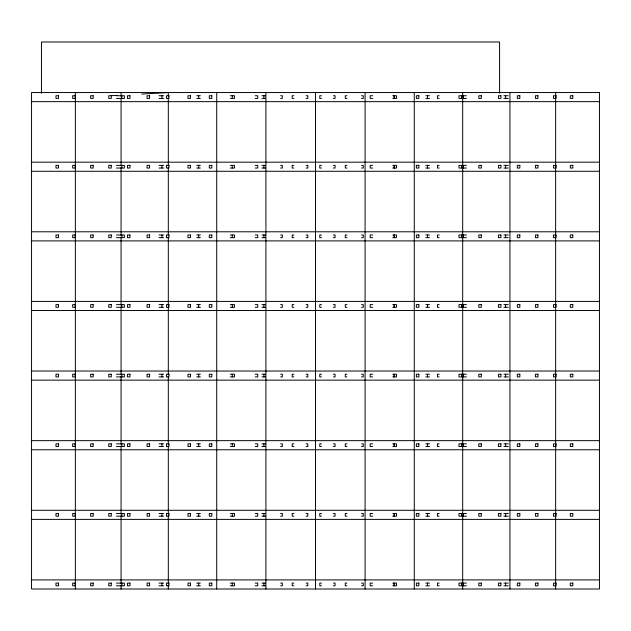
<?xml version="1.0" encoding="UTF-8"?>
<svg xmlns="http://www.w3.org/2000/svg" width="631" height="631" viewBox="0 0 631 631"><rect width="100%" height="100%" fill="white"/><g stroke="black" fill="none" stroke-linecap="round" stroke-linejoin="round"><path stroke-width="0.95" d="M111.277 95.746L111.277 98.428L108.753 98.428L108.753 95.746L117.177 95.415M141.762 94.035L168.311 92.552L168.311 96.488M116.467 95.746L124.362 95.746L124.362 98.428L116.467 98.428M159.028 95.746L163.618 95.746M196.73 95.746L200.366 95.746M230.331 95.746L234.503 95.746L234.503 98.428L230.331 98.428M255.216 95.746L257.74 95.746L257.74 98.428L255.216 98.428M261.952 95.746L265.58 95.746M280.637 95.746L282.325 95.746L282.325 98.428L280.637 98.428M293.865 95.746L292.185 95.746L292.185 98.428L293.865 98.428M306.13 95.746L307.818 95.746L307.818 98.428L306.13 98.428M321.471 95.746L319.791 95.746L319.791 98.428L321.471 98.428M333.381 95.746L335.061 95.746L335.061 98.428L333.381 98.428M346.963 95.746L345.283 95.746L345.283 98.428L346.963 98.428M361.579 95.746L363.267 95.746L363.267 98.428L361.579 98.428M372.684 95.746L370.16 95.746L370.16 98.428L372.684 98.428M392.79 95.746L396.473 95.746L396.473 98.428L392.79 98.428M425.846 95.746L429.498 95.746M439.152 95.746L437.464 95.746L437.464 98.428L439.152 98.428M461.845 95.746L466.435 95.746M503.917 95.746L508.286 95.746M159.028 98.428L163.618 98.428M196.73 98.428L200.366 98.428M261.952 98.428L265.58 98.428M425.846 98.428L429.498 98.428M461.845 98.428L466.435 98.428M503.917 98.428L508.286 98.428M31.55 101.654L599.45 101.654M31.55 162.175L599.45 162.175M116.467 165.369L124.362 165.369L124.362 168.043L116.467 168.043M159.028 165.369L163.618 165.369M196.73 165.369L200.366 165.369M230.331 165.369L234.503 165.369L234.503 168.043L230.331 168.043M255.216 165.369L257.74 165.369L257.74 168.043L255.216 168.043M261.952 165.369L265.58 165.369M280.637 165.369L282.325 165.369L282.325 168.043L280.637 168.043M293.865 165.369L292.185 165.369L292.185 168.043L293.865 168.043M306.13 165.369L307.818 165.369L307.818 168.043L306.13 168.043M321.471 165.369L319.791 165.369L319.791 168.043L321.471 168.043M333.381 165.369L335.061 165.369L335.061 168.043L333.381 168.043M346.963 165.369L345.283 165.369L345.283 168.043L346.963 168.043M361.579 165.369L363.267 165.369L363.267 168.043L361.579 168.043M372.684 165.369L370.16 165.369L370.16 168.043L372.684 168.043M392.79 165.369L396.473 165.369L396.473 168.043L392.79 168.043M425.846 165.369L429.498 165.369M439.152 165.369L437.464 165.369L437.464 168.043L439.152 168.043M461.845 165.369L466.435 165.369M503.917 165.369L508.286 165.369M159.028 168.043L163.618 168.043M196.73 168.043L200.366 168.043M261.952 168.043L265.58 168.043M425.846 168.043L429.498 168.043M461.845 168.043L466.435 168.043M503.917 168.043L508.286 168.043M31.55 171.277L599.45 171.277M31.55 231.79L599.45 231.79M116.467 234.992L124.362 234.992L124.362 237.666L116.467 237.666M159.028 234.992L163.618 234.992M196.73 234.992L200.366 234.992M230.331 234.992L234.503 234.992L234.503 237.666L230.331 237.666M255.216 234.992L257.74 234.992L257.74 237.666L255.216 237.666M261.952 234.992L265.58 234.992M280.637 234.992L282.325 234.992L282.325 237.666L280.637 237.666M293.865 234.992L292.185 234.992L292.185 237.666L293.865 237.666M306.13 234.992L307.818 234.992L307.818 237.666L306.13 237.666M321.471 234.992L319.791 234.992L319.791 237.666L321.471 237.666M333.381 234.992L335.061 234.992L335.061 237.666L333.381 237.666M346.963 234.992L345.283 234.992L345.283 237.666L346.963 237.666M361.579 234.992L363.267 234.992L363.267 237.666L361.579 237.666M372.684 234.992L370.16 234.992L370.16 237.666L372.684 237.666M392.79 234.992L396.473 234.992L396.473 237.666L392.79 237.666M425.846 234.992L429.498 234.992M439.152 234.992L437.464 234.992L437.464 237.666L439.152 237.666M461.845 234.992L466.435 234.992M503.917 234.992L508.286 234.992M159.028 237.666L163.618 237.666M196.73 237.666L200.366 237.666M261.952 237.666L265.58 237.666M425.846 237.666L429.498 237.666M461.845 237.666L466.435 237.666M503.917 237.666L508.286 237.666M31.55 240.9L599.45 240.9M31.55 301.413L599.45 301.413M116.467 304.615L124.362 304.615L124.362 307.289L116.467 307.289M159.028 304.615L163.618 304.615M196.73 304.615L200.366 304.615M230.331 304.615L234.503 304.615L234.503 307.289L230.331 307.289M255.216 304.615L257.74 304.615L257.74 307.289L255.216 307.289M261.952 304.615L265.58 304.615M280.637 304.615L282.325 304.615L282.325 307.289L280.637 307.289M293.865 304.615L292.185 304.615L292.185 307.289L293.865 307.289M306.13 304.615L307.818 304.615L307.818 307.289L306.13 307.289M321.471 304.615L319.791 304.615L319.791 307.289L321.471 307.289M333.381 304.615L335.061 304.615L335.061 307.289L333.381 307.289M346.963 304.615L345.283 304.615L345.283 307.289L346.963 307.289M361.579 304.615L363.267 304.615L363.267 307.289L361.579 307.289M372.684 304.615L370.16 304.615L370.16 307.289L372.684 307.289M392.79 304.615L396.473 304.615L396.473 307.289L392.79 307.289M425.846 304.615L429.498 304.615M439.152 304.615L437.464 304.615L437.464 307.289L439.152 307.289M461.845 304.615L466.435 304.615M503.917 304.615L508.286 304.615M159.028 307.289L163.618 307.289M196.73 307.289L200.366 307.289M261.952 307.289L265.58 307.289M425.846 307.289L429.498 307.289M461.845 307.289L466.435 307.289M503.917 307.289L508.286 307.289M31.55 310.523L599.45 310.523M31.55 371.036L599.45 371.036M116.467 374.238L124.362 374.238L124.362 376.912L116.467 376.912M159.028 374.238L163.618 374.238M196.73 374.238L200.366 374.238M230.331 374.238L234.503 374.238L234.503 376.912L230.331 376.912M255.216 374.238L257.74 374.238L257.74 376.912L255.216 376.912M261.952 374.238L265.58 374.238M280.637 374.238L282.325 374.238L282.325 376.912L280.637 376.912M293.865 374.238L292.185 374.238L292.185 376.912L293.865 376.912M306.13 374.238L307.818 374.238L307.818 376.912L306.13 376.912M321.471 374.238L319.791 374.238L319.791 376.912L321.471 376.912M333.381 374.238L335.061 374.238L335.061 376.912L333.381 376.912M346.963 374.238L345.283 374.238L345.283 376.912L346.963 376.912M361.579 374.238L363.267 374.238L363.267 376.912L361.579 376.912M372.684 374.238L370.16 374.238L370.16 376.912L372.684 376.912M392.79 374.238L396.473 374.238L396.473 376.912L392.79 376.912M425.846 374.238L429.498 374.238M439.152 374.238L437.464 374.238L437.464 376.912L439.152 376.912M461.845 374.238L466.435 374.238M503.917 374.238L508.286 374.238M159.028 376.912L163.618 376.912M196.73 376.912L200.366 376.912M261.952 376.912L265.58 376.912M425.846 376.912L429.498 376.912M461.845 376.912L466.435 376.912M503.917 376.912L508.286 376.912M31.55 380.138L599.45 380.138M31.55 440.659L599.45 440.659M116.467 443.853L124.362 443.853L124.362 446.535L116.467 446.535M159.028 443.853L163.618 443.853M196.73 443.853L200.366 443.853M230.331 443.853L234.503 443.853L234.503 446.535L230.331 446.535M255.216 443.853L257.74 443.853L257.74 446.535L255.216 446.535M261.952 443.853L265.58 443.853M280.637 443.853L282.325 443.853L282.325 446.535L280.637 446.535M293.865 443.853L292.185 443.853L292.185 446.535L293.865 446.535M306.13 443.853L307.818 443.853L307.818 446.535L306.13 446.535M321.471 443.853L319.791 443.853L319.791 446.535L321.471 446.535M333.381 443.853L335.061 443.853L335.061 446.535L333.381 446.535M346.963 443.853L345.283 443.853L345.283 446.535L346.963 446.535M361.579 443.853L363.267 443.853L363.267 446.535L361.579 446.535M372.684 443.853L370.16 443.853L370.16 446.535L372.684 446.535M392.79 443.853L396.473 443.853L396.473 446.535L392.79 446.535M425.846 443.853L429.498 443.853M439.152 443.853L437.464 443.853L437.464 446.535L439.152 446.535M461.845 443.853L466.435 443.853M503.917 443.853L508.286 443.853M159.028 446.535L163.618 446.535M196.73 446.535L200.366 446.535M261.952 446.535L265.58 446.535M425.846 446.535L429.498 446.535M461.845 446.535L466.435 446.535M503.917 446.535L508.286 446.535M31.55 449.761L599.45 449.761M31.55 510.282L599.45 510.282M116.467 513.476L124.362 513.476L124.362 516.158L116.467 516.158M159.028 513.476L163.618 513.476M196.73 513.476L200.366 513.476M230.331 513.476L234.503 513.476L234.503 516.158L230.331 516.158M255.216 513.476L257.74 513.476L257.74 516.158L255.216 516.158M261.952 513.476L265.58 513.476M280.637 513.476L282.325 513.476L282.325 516.158L280.637 516.158M293.865 513.476L292.185 513.476L292.185 516.158L293.865 516.158M306.13 513.476L307.818 513.476L307.818 516.158L306.13 516.158M321.471 513.476L319.791 513.476L319.791 516.158L321.471 516.158M333.381 513.476L335.061 513.476L335.061 516.158L333.381 516.158M346.963 513.476L345.283 513.476L345.283 516.158L346.963 516.158M361.579 513.476L363.267 513.476L363.267 516.158L361.579 516.158M372.684 513.476L370.16 513.476L370.16 516.158L372.684 516.158M392.79 513.476L396.473 513.476L396.473 516.158L392.79 516.158M425.846 513.476L429.498 513.476M439.152 513.476L437.464 513.476L437.464 516.158L439.152 516.158M461.845 513.476L466.435 513.476M503.917 513.476L508.286 513.476M159.028 516.158L163.618 516.158M196.73 516.158L200.366 516.158M261.952 516.158L265.58 516.158M425.846 516.158L429.498 516.158M461.845 516.158L466.435 516.158M503.917 516.158L508.286 516.158M31.55 519.384L599.45 519.384M31.55 579.905L599.45 579.905M116.467 583.099L124.362 583.099L124.362 585.781L116.467 585.781M159.028 583.099L163.618 583.099M196.73 583.099L200.366 583.099M230.331 583.099L234.503 583.099L234.503 585.781L230.331 585.781M255.216 583.099L257.74 583.099L257.74 585.781L255.216 585.781M261.952 583.099L265.58 583.099M280.637 583.099L282.325 583.099L282.325 585.781L280.637 585.781M293.865 583.099L292.185 583.099L292.185 585.781L293.865 585.781M306.13 583.099L307.818 583.099L307.818 585.781L306.13 585.781M321.471 583.099L319.791 583.099L319.791 585.781L321.471 585.781M333.381 583.099L335.061 583.099L335.061 585.781L333.381 585.781M346.963 583.099L345.283 583.099L345.283 585.781L346.963 585.781M361.579 583.099L363.267 583.099L363.267 585.781L361.579 585.781M372.684 583.099L370.16 583.099L370.16 585.781L372.684 585.781M392.79 583.099L396.473 583.099L396.473 585.781L392.79 585.781M425.846 583.099L429.498 583.099M439.152 583.099L437.464 583.099L437.464 585.781L439.152 585.781M461.845 583.099L466.435 583.099M503.917 583.099L508.286 583.099M159.028 585.781L163.618 585.781M196.73 585.781L200.366 585.781M261.952 585.781L265.58 585.781M425.846 585.781L429.498 585.781M461.845 585.781L466.435 585.781M503.917 585.781L508.286 585.781M555.643 92.552L555.643 589.007M509.935 92.552L509.935 589.007M505.597 95.746L505.597 98.428M505.597 165.369L505.597 168.043M505.597 234.992L505.597 237.666M505.597 304.615L505.597 307.289M505.597 374.238L505.597 376.912M505.597 443.853L505.597 446.535M505.597 513.476L505.597 516.158M505.597 583.099L505.597 585.781M499.578 93.183L499.578 41.993L41.465 41.993L41.465 93.246M463.525 95.746L463.525 98.428M463.525 165.369L463.525 168.043M463.525 234.992L463.525 237.666M463.525 304.615L463.525 307.289M463.525 374.238L463.525 376.912M463.525 443.853L463.525 446.535M463.525 513.476L463.525 516.158M463.525 583.099L463.525 585.781M462.689 92.552L462.689 589.007M427.526 95.746L427.526 98.428M427.526 165.369L427.526 168.043M427.526 234.992L427.526 237.666M427.526 304.615L427.526 307.289M427.526 374.238L427.526 376.912M427.526 443.853L427.526 446.535M427.526 513.476L427.526 516.158M427.526 583.099L427.526 585.781M414.275 92.552L414.275 589.007M394.478 95.746L394.478 98.428M394.478 165.369L394.478 168.043M394.478 234.992L394.478 237.666M394.478 304.615L394.478 307.289M394.478 374.238L394.478 376.912M394.478 443.853L394.478 446.535M394.478 513.476L394.478 516.158M394.478 583.099L394.478 585.781M393.949 95.746L393.949 98.428M393.949 165.369L393.949 168.043M393.949 234.992L393.949 237.666M393.949 304.615L393.949 307.289M393.949 374.238L393.949 376.912M393.949 443.853L393.949 446.535M393.949 513.476L393.949 516.158M393.949 583.099L393.949 585.781M365.089 92.552L365.089 589.007M315.5 92.552L315.5 589.007M265.911 92.552L265.911 589.007M263.9 95.746L263.9 98.428M263.9 165.369L263.9 168.043M263.9 234.992L263.9 237.666M263.9 304.615L263.9 307.289M263.9 374.238L263.9 376.912M263.9 443.853L263.9 446.535M263.9 513.476L263.9 516.158M263.9 583.099L263.9 585.781M232.279 95.746L232.279 98.428M232.279 165.369L232.279 168.043M232.279 234.992L232.279 237.666M232.279 304.615L232.279 307.289M232.279 374.238L232.279 376.912M232.279 443.853L232.279 446.535M232.279 513.476L232.279 516.158M232.279 583.099L232.279 585.781M216.725 92.552L216.725 589.007M198.678 95.746L198.678 98.428M198.678 165.369L198.678 168.043M198.678 234.992L198.678 237.666M198.678 304.615L198.678 307.289M198.678 374.238L198.678 376.912M198.678 443.853L198.678 446.535M198.678 513.476L198.678 516.158M198.678 583.099L198.678 585.781M168.311 98.01L168.311 165.811M168.311 167.412L168.311 235.434M168.311 237.256L168.311 305.317M168.311 306.879L168.311 374.68M168.311 376.242L168.311 444.303M168.311 446.125L168.311 514.147M168.311 515.74L168.311 583.541M168.311 585.063L168.311 589.007M161.938 95.746L161.938 98.428M161.938 165.369L161.938 168.043M161.938 234.992L161.938 237.666M161.938 304.615L161.938 307.289M161.938 374.238L161.938 376.912M161.938 443.853L161.938 446.535M161.938 513.476L161.938 516.158M161.938 583.099L161.938 585.781M121.838 95.746L121.838 98.428M121.838 165.369L121.838 168.043M121.838 234.992L121.838 237.666M121.838 304.615L121.838 307.289M121.838 374.238L121.838 376.912M121.838 443.853L121.838 446.535M121.838 513.476L121.838 516.158M121.838 583.099L121.838 585.781M121.065 92.552L121.065 96.488M121.065 98.01L121.065 165.811M121.065 167.412L121.065 235.434M121.065 237.256L121.065 305.317M121.065 306.879L121.065 374.68M121.065 376.242L121.065 444.303M121.065 446.125L121.065 514.147M121.065 515.74L121.065 583.541M121.065 585.063L121.065 589.007M75.357 92.552L75.357 589.007M599.45 92.552L31.55 92.552L31.55 589.007L599.45 589.007L599.45 92.552M58.494 95.746L55.97 95.746L55.97 98.428L58.494 98.428L58.494 95.746M75.192 95.746L72.668 95.746L72.668 98.428L75.192 98.428L75.192 95.746M93.175 95.746L90.651 95.746L90.651 98.428L93.175 98.428L93.175 95.746M129.97 95.746L127.446 95.746L127.446 98.428L129.97 98.428L129.97 95.746M149.586 95.746L147.062 95.746L147.062 98.428L149.586 98.428L149.586 95.746M168.974 95.746L166.45 95.746L166.45 98.428L168.974 98.428L168.974 95.746M190.499 95.746L187.975 95.746L187.975 98.428L190.499 98.428L190.499 95.746M211.811 95.746L209.295 95.746L209.295 98.428L211.811 98.428L211.811 95.746M418.874 95.746L416.35 95.746L416.35 98.428L418.874 98.428L418.874 95.746M461.506 95.746L458.982 95.746L458.982 98.428L461.506 98.428L461.506 95.746M481.319 95.746L478.795 95.746L478.795 98.428L481.319 98.428L481.319 95.746M500.943 95.746L498.419 95.746L498.419 98.428L500.943 98.428L500.943 95.746M519.841 95.746L517.317 95.746L517.317 98.428L519.841 98.428L519.841 95.746M537.943 95.746L535.419 95.746L535.419 98.428L537.943 98.428L537.943 95.746M556.037 95.746L553.521 95.746L553.521 98.428L556.037 98.428L556.037 95.746M572.806 95.746L570.29 95.746L570.29 98.428L572.806 98.428L572.806 95.746M58.494 165.369L55.97 165.369L55.97 168.043L58.494 168.043L58.494 165.369M75.192 165.369L72.668 165.369L72.668 168.043L75.192 168.043L75.192 165.369M93.175 165.369L90.651 165.369L90.651 168.043L93.175 168.043L93.175 165.369M111.277 165.369L108.753 165.369L108.753 168.043L111.277 168.043L111.277 165.369M129.97 165.369L127.446 165.369L127.446 168.043L129.97 168.043L129.97 165.369M149.586 165.369L147.062 165.369L147.062 168.043L149.586 168.043L149.586 165.369M168.974 165.369L166.45 165.369L166.45 168.043L168.974 168.043L168.974 165.369M190.499 165.369L187.975 165.369L187.975 168.043L190.499 168.043L190.499 165.369M211.811 165.369L209.295 165.369L209.295 168.043L211.811 168.043L211.811 165.369M418.874 165.369L416.35 165.369L416.35 168.043L418.874 168.043L418.874 165.369M461.506 165.369L458.982 165.369L458.982 168.043L461.506 168.043L461.506 165.369M481.319 165.369L478.795 165.369L478.795 168.043L481.319 168.043L481.319 165.369M500.943 165.369L498.419 165.369L498.419 168.043L500.943 168.043L500.943 165.369M519.841 165.369L517.317 165.369L517.317 168.043L519.841 168.043L519.841 165.369M537.943 165.369L535.419 165.369L535.419 168.043L537.943 168.043L537.943 165.369M556.037 165.369L553.521 165.369L553.521 168.043L556.037 168.043L556.037 165.369M572.806 165.369L570.29 165.369L570.29 168.043L572.806 168.043L572.806 165.369M58.494 234.992L55.97 234.992L55.97 237.666L58.494 237.666L58.494 234.992M75.192 234.992L72.668 234.992L72.668 237.666L75.192 237.666L75.192 234.992M93.175 234.992L90.651 234.992L90.651 237.666L93.175 237.666L93.175 234.992M111.277 234.992L108.753 234.992L108.753 237.666L111.277 237.666L111.277 234.992M129.97 234.992L127.446 234.992L127.446 237.666L129.97 237.666L129.97 234.992M149.586 234.992L147.062 234.992L147.062 237.666L149.586 237.666L149.586 234.992M168.974 234.992L166.45 234.992L166.45 237.666L168.974 237.666L168.974 234.992M190.499 234.992L187.975 234.992L187.975 237.666L190.499 237.666L190.499 234.992M211.811 234.992L209.295 234.992L209.295 237.666L211.811 237.666L211.811 234.992M418.874 234.992L416.35 234.992L416.35 237.666L418.874 237.666L418.874 234.992M461.506 234.992L458.982 234.992L458.982 237.666L461.506 237.666L461.506 234.992M481.319 234.992L478.795 234.992L478.795 237.666L481.319 237.666L481.319 234.992M500.943 234.992L498.419 234.992L498.419 237.666L500.943 237.666L500.943 234.992M519.841 234.992L517.317 234.992L517.317 237.666L519.841 237.666L519.841 234.992M537.943 234.992L535.419 234.992L535.419 237.666L537.943 237.666L537.943 234.992M556.037 234.992L553.521 234.992L553.521 237.666L556.037 237.666L556.037 234.992M572.806 234.992L570.29 234.992L570.29 237.666L572.806 237.666L572.806 234.992M58.494 304.615L55.97 304.615L55.97 307.289L58.494 307.289L58.494 304.615M75.192 304.615L72.668 304.615L72.668 307.289L75.192 307.289L75.192 304.615M93.175 304.615L90.651 304.615L90.651 307.289L93.175 307.289L93.175 304.615M111.277 304.615L108.753 304.615L108.753 307.289L111.277 307.289L111.277 304.615M129.97 304.615L127.446 304.615L127.446 307.289L129.97 307.289L129.97 304.615M149.586 304.615L147.062 304.615L147.062 307.289L149.586 307.289L149.586 304.615M168.974 304.615L166.45 304.615L166.45 307.289L168.974 307.289L168.974 304.615M190.499 304.615L187.975 304.615L187.975 307.289L190.499 307.289L190.499 304.615M211.811 304.615L209.295 304.615L209.295 307.289L211.811 307.289L211.811 304.615M418.874 304.615L416.35 304.615L416.35 307.289L418.874 307.289L418.874 304.615M461.506 304.615L458.982 304.615L458.982 307.289L461.506 307.289L461.506 304.615M481.319 304.615L478.795 304.615L478.795 307.289L481.319 307.289L481.319 304.615M500.943 304.615L498.419 304.615L498.419 307.289L500.943 307.289L500.943 304.615M519.841 304.615L517.317 304.615L517.317 307.289L519.841 307.289L519.841 304.615M537.943 304.615L535.419 304.615L535.419 307.289L537.943 307.289L537.943 304.615M556.037 304.615L553.521 304.615L553.521 307.289L556.037 307.289L556.037 304.615M572.806 304.615L570.29 304.615L570.29 307.289L572.806 307.289L572.806 304.615M58.494 374.238L55.97 374.238L55.97 376.912L58.494 376.912L58.494 374.238M75.192 374.238L72.668 374.238L72.668 376.912L75.192 376.912L75.192 374.238M93.175 374.238L90.651 374.238L90.651 376.912L93.175 376.912L93.175 374.238M111.277 374.238L108.753 374.238L108.753 376.912L111.277 376.912L111.277 374.238M129.97 374.238L127.446 374.238L127.446 376.912L129.97 376.912L129.97 374.238M149.586 374.238L147.062 374.238L147.062 376.912L149.586 376.912L149.586 374.238M168.974 374.238L166.45 374.238L166.45 376.912L168.974 376.912L168.974 374.238M190.499 374.238L187.975 374.238L187.975 376.912L190.499 376.912L190.499 374.238M211.811 374.238L209.295 374.238L209.295 376.912L211.811 376.912L211.811 374.238M418.874 374.238L416.35 374.238L416.35 376.912L418.874 376.912L418.874 374.238M461.506 374.238L458.982 374.238L458.982 376.912L461.506 376.912L461.506 374.238M481.319 374.238L478.795 374.238L478.795 376.912L481.319 376.912L481.319 374.238M500.943 374.238L498.419 374.238L498.419 376.912L500.943 376.912L500.943 374.238M519.841 374.238L517.317 374.238L517.317 376.912L519.841 376.912L519.841 374.238M537.943 374.238L535.419 374.238L535.419 376.912L537.943 376.912L537.943 374.238M556.037 374.238L553.521 374.238L553.521 376.912L556.037 376.912L556.037 374.238M572.806 374.238L570.29 374.238L570.29 376.912L572.806 376.912L572.806 374.238M58.494 443.853L55.97 443.853L55.97 446.535L58.494 446.535L58.494 443.853M75.192 443.853L72.668 443.853L72.668 446.535L75.192 446.535L75.192 443.853M93.175 443.853L90.651 443.853L90.651 446.535L93.175 446.535L93.175 443.853M111.277 443.853L108.753 443.853L108.753 446.535L111.277 446.535L111.277 443.853M129.97 443.853L127.446 443.853L127.446 446.535L129.97 446.535L129.97 443.853M149.586 443.853L147.062 443.853L147.062 446.535L149.586 446.535L149.586 443.853M168.974 443.853L166.45 443.853L166.45 446.535L168.974 446.535L168.974 443.853M190.499 443.853L187.975 443.853L187.975 446.535L190.499 446.535L190.499 443.853M211.811 443.853L209.295 443.853L209.295 446.535L211.811 446.535L211.811 443.853M418.874 443.853L416.35 443.853L416.35 446.535L418.874 446.535L418.874 443.853M461.506 443.853L458.982 443.853L458.982 446.535L461.506 446.535L461.506 443.853M481.319 443.853L478.795 443.853L478.795 446.535L481.319 446.535L481.319 443.853M500.943 443.853L498.419 443.853L498.419 446.535L500.943 446.535L500.943 443.853M519.841 443.853L517.317 443.853L517.317 446.535L519.841 446.535L519.841 443.853M537.943 443.853L535.419 443.853L535.419 446.535L537.943 446.535L537.943 443.853M556.037 443.853L553.521 443.853L553.521 446.535L556.037 446.535L556.037 443.853M572.806 443.853L570.29 443.853L570.29 446.535L572.806 446.535L572.806 443.853M58.494 513.476L55.97 513.476L55.97 516.158L58.494 516.158L58.494 513.476M75.192 513.476L72.668 513.476L72.668 516.158L75.192 516.158L75.192 513.476M93.175 513.476L90.651 513.476L90.651 516.158L93.175 516.158L93.175 513.476M111.277 513.476L108.753 513.476L108.753 516.158L111.277 516.158L111.277 513.476M129.97 513.476L127.446 513.476L127.446 516.158L129.97 516.158L129.97 513.476M149.586 513.476L147.062 513.476L147.062 516.158L149.586 516.158L149.586 513.476M168.974 513.476L166.45 513.476L166.45 516.158L168.974 516.158L168.974 513.476M190.499 513.476L187.975 513.476L187.975 516.158L190.499 516.158L190.499 513.476M211.811 513.476L209.295 513.476L209.295 516.158L211.811 516.158L211.811 513.476M418.874 513.476L416.35 513.476L416.35 516.158L418.874 516.158L418.874 513.476M461.506 513.476L458.982 513.476L458.982 516.158L461.506 516.158L461.506 513.476M481.319 513.476L478.795 513.476L478.795 516.158L481.319 516.158L481.319 513.476M500.943 513.476L498.419 513.476L498.419 516.158L500.943 516.158L500.943 513.476M519.841 513.476L517.317 513.476L517.317 516.158L519.841 516.158L519.841 513.476M537.943 513.476L535.419 513.476L535.419 516.158L537.943 516.158L537.943 513.476M556.037 513.476L553.521 513.476L553.521 516.158L556.037 516.158L556.037 513.476M572.806 513.476L570.29 513.476L570.29 516.158L572.806 516.158L572.806 513.476M58.494 583.099L55.97 583.099L55.97 585.781L58.494 585.781L58.494 583.099M75.192 583.099L72.668 583.099L72.668 585.781L75.192 585.781L75.192 583.099M93.175 583.099L90.651 583.099L90.651 585.781L93.175 585.781L93.175 583.099M111.277 583.099L108.753 583.099L108.753 585.781L111.277 585.781L111.277 583.099M129.97 583.099L127.446 583.099L127.446 585.781L129.97 585.781L129.97 583.099M149.586 583.099L147.062 583.099L147.062 585.781L149.586 585.781L149.586 583.099M168.974 583.099L166.45 583.099L166.45 585.781L168.974 585.781L168.974 583.099M190.499 583.099L187.975 583.099L187.975 585.781L190.499 585.781L190.499 583.099M211.811 583.099L209.295 583.099L209.295 585.781L211.811 585.781L211.811 583.099M418.874 583.099L416.35 583.099L416.35 585.781L418.874 585.781L418.874 583.099M461.506 583.099L458.982 583.099L458.982 585.781L461.506 585.781L461.506 583.099M481.319 583.099L478.795 583.099L478.795 585.781L481.319 585.781L481.319 583.099M500.943 583.099L498.419 583.099L498.419 585.781L500.943 585.781L500.943 583.099M519.841 583.099L517.317 583.099L517.317 585.781L519.841 585.781L519.841 583.099M537.943 583.099L535.419 583.099L535.419 585.781L537.943 585.781L537.943 583.099M556.037 583.099L553.521 583.099L553.521 585.781L556.037 585.781L556.037 583.099M572.806 583.099L570.29 583.099L570.29 585.781L572.806 585.781L572.806 583.099"/></g></svg>
